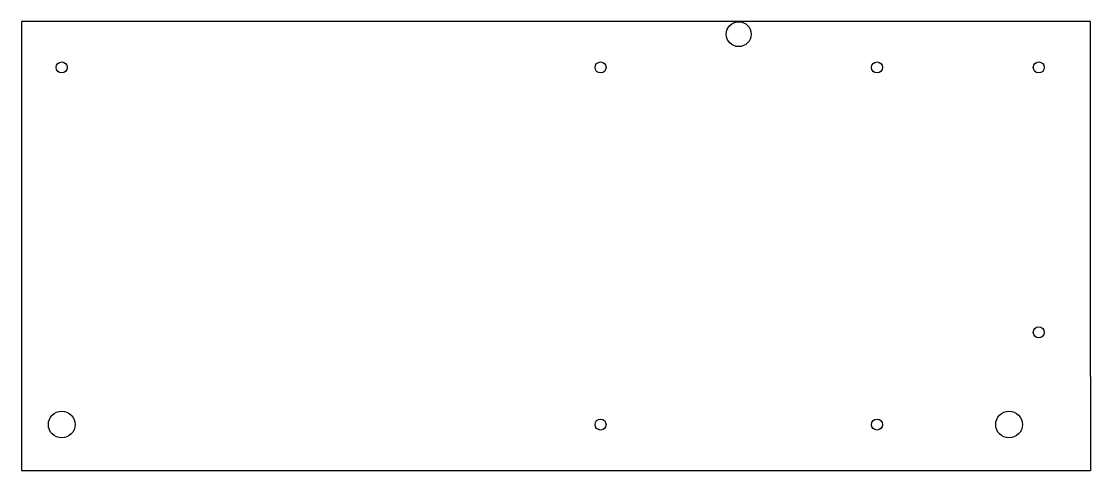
# Model space of a CAD drawing. Header units: millimetres. Extents: x 2 to 296, y -124 to 0.
import ezdxf

# ---------------------------------------------------------------- set-up
doc = ezdxf.new("R2010")
doc.units = ezdxf.units.MM
doc.layers.add('Sketch062', color=7, linetype='CONTINUOUS')

msp = doc.modelspace()

# ---------------------------------------------------------------- linework, layer by layer
at = {"layer": 'Sketch062'}
for p, q in [((296.227, 0), (1.5875, 0)), ((1.5875, 0), (1.5875, -97.917)), ((296.227, -97.917), (296.227, 0)), ((1.5875, -97.917), (1.5875, -123.825)), ((296.227, -97.917), (296.227, -123.825)), ((1.5875, -123.825), (25.908, -123.825)), ((25.908, -123.825), (255.524, -123.825)), ((255.524, -123.825), (296.227, -123.825))]:
    msp.add_line(p, q, dxfattribs=at)
for centre, radius in [((199.266, -3.5255), 3.429), ((12.7, -12.7), 1.524), ((161.183, -12.7), 1.524), ((237.383, -12.7), 1.524), ((281.94, -12.7), 1.524), ((281.94, -85.725), 1.524), ((12.7, -111.125), 3.683), ((273.746, -111.125), 3.683), ((161.183, -111.125), 1.524), ((237.383, -111.125), 1.524)]:
    msp.add_circle(centre, radius, dxfattribs=at)

doc.saveas('drawing.dxf')
